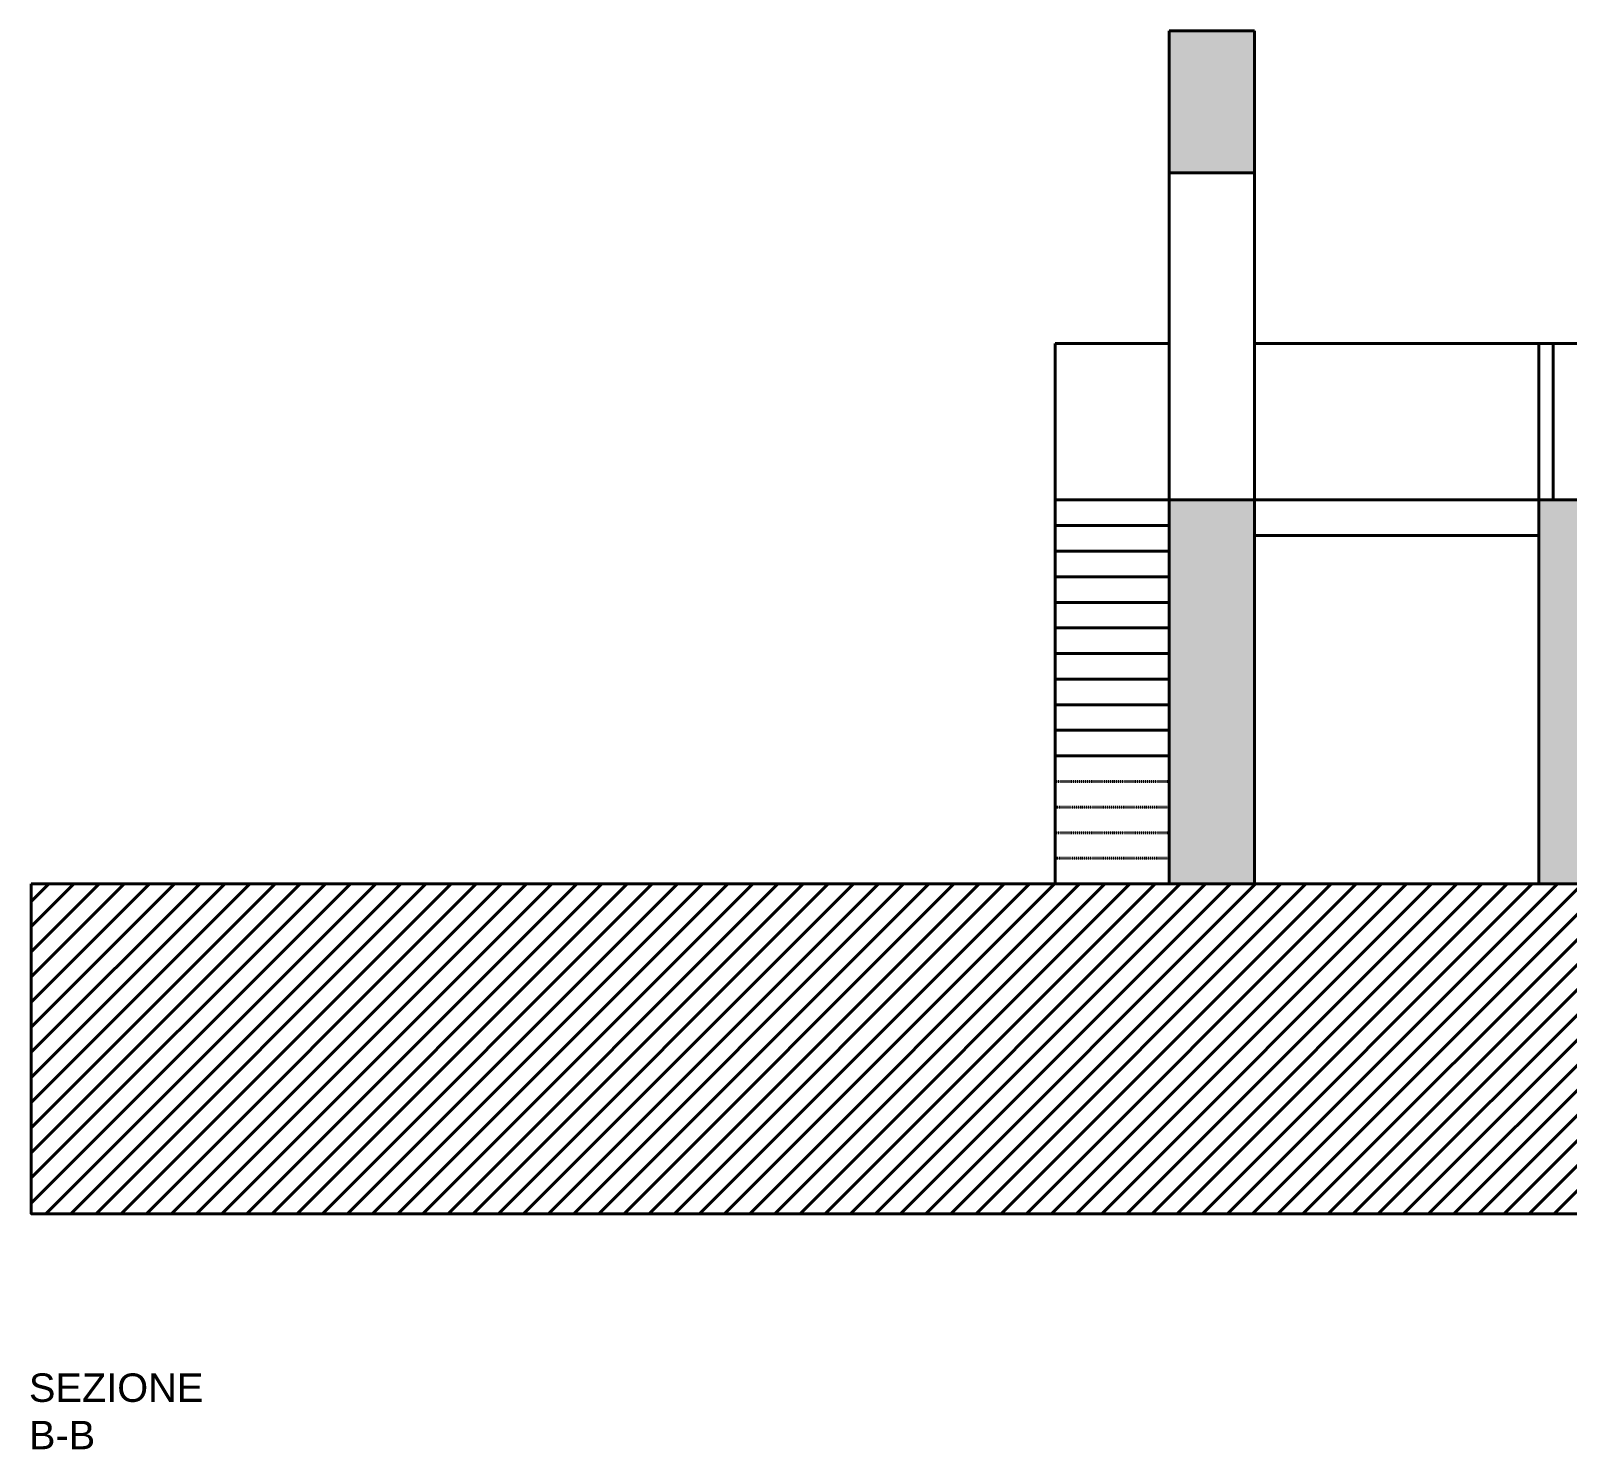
# Model space of a CAD drawing. Header units: inches. Extents: x -422522 to 22891, y -2973 to 414515.
# Drawn here: x -415 to 665, y -2973 to -1975 of the extents above; entities that cross this region are included whole.
import ezdxf

# ---------------------------------------------------------------- set-up
doc = ezdxf.new("R2010")
doc.units = ezdxf.units.IN
doc.header["$MEASUREMENT"] = 0
doc.linetypes.add('DASHEDX2', pattern=[1.5, 1, -0.5])
doc.layers.get('0').update_dxf_attribs({"lineweight": 40})
doc.styles.get("Standard").update_dxf_attribs({"font": 'Arial.ttf'})

msp = doc.modelspace()

# ---------------------------------------------------------------- hatches: boundary and pattern name
at = {"ltscale": 0.5}
h = msp.add_hatch(color=256, dxfattribs=at)
h.dxf.hatch_style = 1
h.paths.add_polyline_path([(385.27945, -2484.97032), (385.27945, -2574.97032), (445.27945, -2574.97032), (445.27945, -2304.97032), (385.27945, -2304.97032)])
h.paths.add_polyline_path([(385.27945, -2074.97032), (445.27945, -2074.97032), (445.27945, -1974.97032), (385.27945, -1974.97032)])
h = msp.add_hatch(color=256, dxfattribs=at)
h.dxf.hatch_style = 1
h.paths.add_polyline_path([(675.27945, -2334.97032), (1355.27945, -2334.97032), (1355.27945, -2304.97032), (645.27945, -2304.97032), (645.27945, -2334.97032), (645.27945, -2574.97032), (675.27945, -2574.97032)])
h = msp.add_hatch(dxfattribs=at)
h.set_pattern_fill('ANSI31', color=256, scale=100)
h.set_pattern_definition([(45, (-10407.072, -2450.387), (-8.838835, 8.838835), [])])
h.paths.add_polyline_path([(1924.77108, -2806.91247), (1924.77108, -2574.97032), (-414.72055, -2574.97032), (-414.72055, -2806.91247)])

# ---------------------------------------------------------------- linework, layer by layer
for p, q in [((385.27945, -2574.97032), (385.27945, -1974.97032)), ((385.27945, -1974.97032), (445.27945, -1974.97032)), ((445.27945, -1974.97032), (445.27945, -2574.97032)), ((305.27945, -2304.97032), (305.27945, -2194.97032)), ((305.27945, -2194.97032), (385.27945, -2194.97032)), ((645.27945, -2194.97032), (445.27945, -2194.97032)), ((645.27945, -2304.97032), (645.27945, -2194.97032)), ((645.27945, -2194.97032), (655.27945, -2194.97032)), ((655.27945, -2194.97032), (655.27945, -2304.97032)), ((655.27945, -2194.97032), (1355.27945, -2194.97032)), ((385.27945, -2304.97032), (305.27945, -2304.97032)), ((305.27945, -2304.97032), (305.27945, -2484.97032)), ((385.27945, -2484.97032), (385.27945, -2304.97032)), ((445.27945, -2304.97032), (445.27945, -2304.97032)), ((445.27945, -2304.97032), (645.27945, -2304.97032)), ((445.27945, -2304.97032), (445.27945, -2329.97032)), ((645.27945, -2304.97032), (645.27945, -2574.97032)), ((645.27945, -2304.97032), (1355.27945, -2304.97032)), ((645.27945, -2304.97032), (645.27945, -2334.97032)), ((305.27945, -2340.97032), (305.27945, -2322.97032)), ((305.27945, -2322.97032), (385.27945, -2322.97032)), ((445.27945, -2329.97032), (645.27945, -2329.97032)), ((385.27945, -2340.97032), (305.27945, -2340.97032)), ((385.27945, -2358.97032), (385.27945, -2340.97032)), ((305.27945, -2376.97032), (305.27945, -2358.97032)), ((305.27945, -2358.97032), (385.27945, -2358.97032)), ((385.27945, -2376.97032), (305.27945, -2376.97032)), ((385.27945, -2394.97032), (385.27945, -2376.97032)), ((305.27945, -2412.97032), (305.27945, -2394.97032)), ((305.27945, -2394.97032), (385.27945, -2394.97032)), ((385.27945, -2412.97032), (305.27945, -2412.97032)), ((385.27945, -2430.97032), (385.27945, -2412.97032)), ((305.27945, -2448.97032), (305.27945, -2430.97032)), ((305.27945, -2430.97032), (385.27945, -2430.97032)), ((385.27945, -2448.97032), (305.27945, -2448.97032)), ((385.27945, -2466.97032), (385.27945, -2448.97032)), ((305.27945, -2484.97032), (305.27945, -2466.97032)), ((305.27945, -2466.97032), (385.27945, -2466.97032)), ((305.27945, -2574.97032), (305.27945, -2484.97032)), ((305.27945, -2484.97032), (385.27945, -2484.97032)), ((-414.72055, -2574.97032), (385.27945, -2574.97032)), ((385.27945, -2574.97032), (305.27945, -2574.97032))]:
    msp.add_line(p, q, dxfattribs=at)
at = {"linetype": 'DASHEDX2', "ltscale": 0.5}
for p, q in [((445.27945, -2074.97032), (385.27945, -2074.97032)), ((385.27945, -2074.97032), (385.27945, -2304.97032)), ((445.27945, -2304.97032), (445.27945, -2074.97032)), ((385.27945, -2304.97032), (445.27945, -2304.97032)), ((305.27954, -2574.97032), (385.27954, -2574.97032))]:
    msp.add_line(p, q, dxfattribs=at)
at = {"linetype": 'DASHEDX2', "ltscale": 0.1}
for p, q in [((385.27954, -2502.97032), (305.27954, -2502.97032)), ((305.27954, -2520.97032), (385.27954, -2520.97032)), ((385.27954, -2538.97032), (305.27954, -2538.97032)), ((305.27954, -2556.97032), (385.27954, -2556.97032))]:
    msp.add_line(p, q, dxfattribs=at)
msp.add_line((1924.77108, -2574.97032), (-414.72055, -2574.97032))
at = {"ltscale": 12}
msp.add_lwpolyline([(-414.72055, -2574.97032), (1924.77108, -2574.97032), (1924.77108, -2806.91247), (-414.72055, -2806.91247)], close=True, dxfattribs=at)

# ---------------------------------------------------------------- texts
at = {"insert": (-416.34919, -2919.23741), "char_height": 20, "attachment_point": 1}
msp.add_mtext_dynamic_manual_height_columns('SEZIONE B-B', width=24.9372587, gutter_width=1, heights=[0], dxfattribs=at)

doc.saveas('drawing.dxf')
